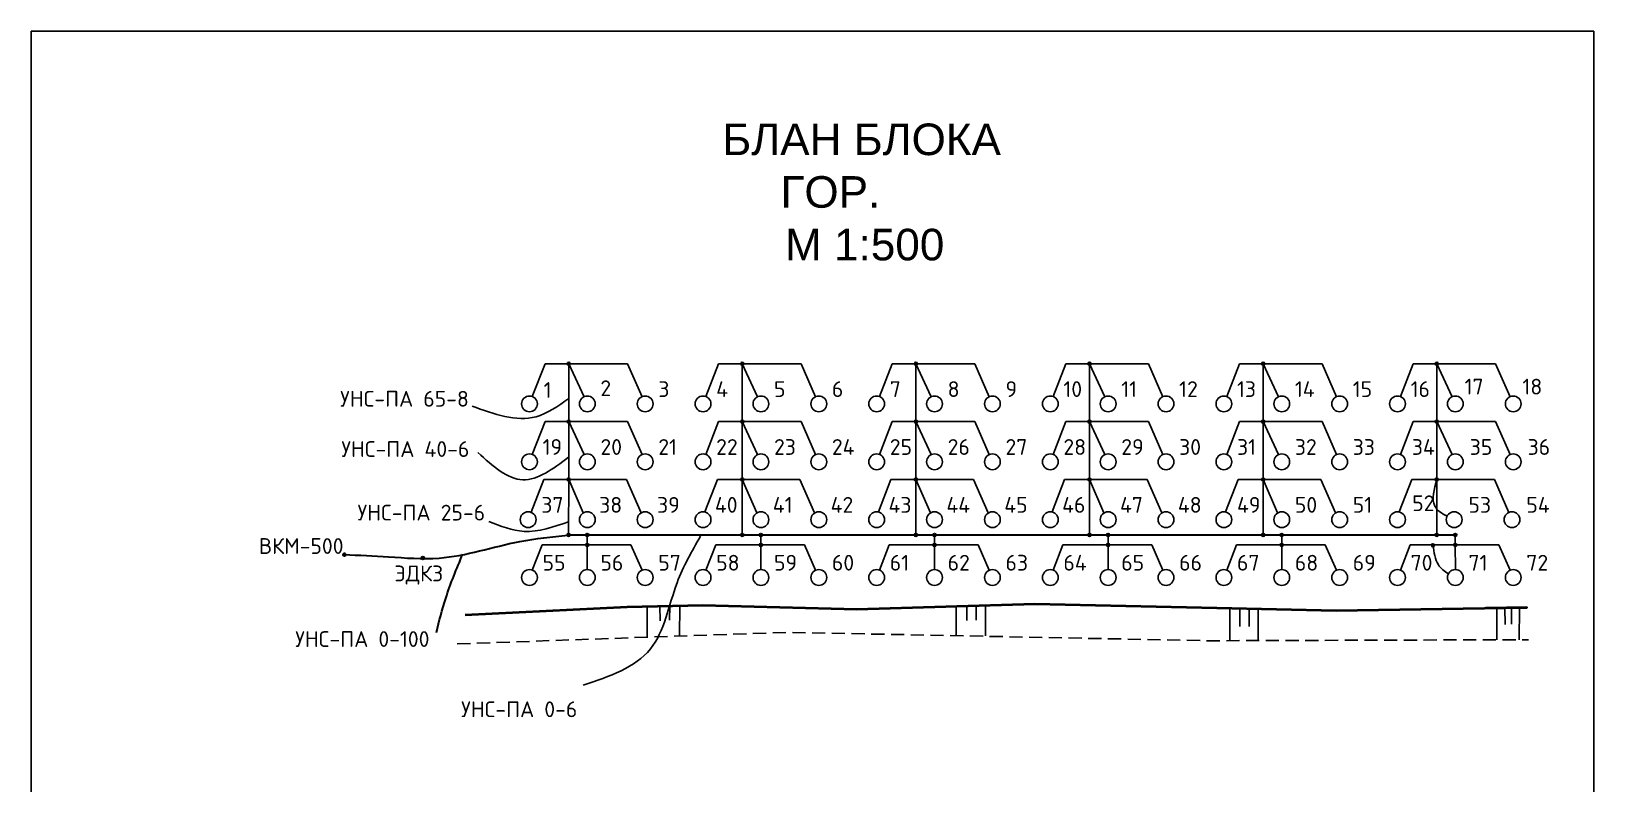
# Model space of a CAD drawing. Header units: metres. Extents: x -151 to 671, y 3490 to 3917.
# Drawn here: x 373.8 to 670.8, y 3774.3 to 3917.3 of the extents above; entities that cross this region are included whole.
import ezdxf

# ---------------------------------------------------------------- set-up
doc = ezdxf.new("R2010")
doc.units = ezdxf.units.M
doc.header["$LTSCALE"] = 5
doc.linetypes.add('DASHED', pattern=[0.75, 0.5, -0.25])
doc.styles.add('СПДС', font='isocpeur.ttf')

msp = doc.modelspace()

# ---------------------------------------------------------------- hatches: boundary and pattern name
h = msp.add_hatch(color=256)
h.dxf.hatch_style = 1
h.paths.add_polyline_path([(476.26433, 3854.13376, 1), (475.66976, 3854.13376, 1)])
h = msp.add_hatch(color=256)
h.dxf.hatch_style = 1
h.paths.add_polyline_path([(509.24562, 3854.10635, 1), (508.65106, 3854.10635, 1)])
h = msp.add_hatch(color=256)
h.dxf.hatch_style = 1
h.paths.add_polyline_path([(509.26433, 3854.13376, 1), (508.66976, 3854.13376, 1)])
h = msp.add_hatch(color=256)
h.dxf.hatch_style = 1
h.paths.add_polyline_path([(542.24562, 3854.10635, 1), (541.65106, 3854.10635, 1)])
h = msp.add_hatch(color=256)
h.dxf.hatch_style = 1
h.paths.add_polyline_path([(542.26433, 3854.13376, 1), (541.66976, 3854.13376, 1)])
h = msp.add_hatch(color=256)
h.dxf.hatch_style = 1
h.paths.add_polyline_path([(575.24562, 3854.10635, 1), (574.65106, 3854.10635, 1)])
h = msp.add_hatch(color=256)
h.dxf.hatch_style = 1
h.paths.add_polyline_path([(575.26433, 3854.13376, 1), (574.66976, 3854.13376, 1)])
h = msp.add_hatch(color=256)
h.dxf.hatch_style = 1
h.paths.add_polyline_path([(608.24562, 3854.10635, 1), (607.65106, 3854.10635, 1)])
h = msp.add_hatch(color=256)
h.dxf.hatch_style = 1
h.paths.add_polyline_path([(608.26433, 3854.13376, 1), (607.66976, 3854.13376, 1)])
h = msp.add_hatch(color=256)
h.dxf.hatch_style = 1
h.paths.add_polyline_path([(641.24562, 3854.10635, 1), (640.65106, 3854.10635, 1)])
h = msp.add_hatch(color=256)
h.dxf.hatch_style = 1
h.paths.add_polyline_path([(641.26433, 3854.13376, 1), (640.66976, 3854.13376, 1)])
h = msp.add_hatch(color=256)
h.dxf.hatch_style = 1
h.paths.add_polyline_path([(476.26222, 3843.13376, 1), (475.66766, 3843.13376, 1)])
h = msp.add_hatch(color=256)
h.dxf.hatch_style = 1
h.paths.add_polyline_path([(509.24562, 3843.10635, 1), (508.65106, 3843.10635, 1)])
h = msp.add_hatch(color=256)
h.dxf.hatch_style = 1
h.paths.add_polyline_path([(509.26222, 3843.13376, 1), (508.66766, 3843.13376, 1)])
h = msp.add_hatch(color=256)
h.dxf.hatch_style = 1
h.paths.add_polyline_path([(542.24352, 3843.10635, 1), (541.64896, 3843.10635, 1)])
h = msp.add_hatch(color=256)
h.dxf.hatch_style = 1
h.paths.add_polyline_path([(542.26222, 3843.13376, 1), (541.66766, 3843.13376, 1)])
h = msp.add_hatch(color=256)
h.dxf.hatch_style = 1
h.paths.add_polyline_path([(575.24562, 3843.10635, 1), (574.65106, 3843.10635, 1)])
h = msp.add_hatch(color=256)
h.dxf.hatch_style = 1
h.paths.add_polyline_path([(575.26222, 3843.13376, 1), (574.66766, 3843.13376, 1)])
h = msp.add_hatch(color=256)
h.dxf.hatch_style = 1
h.paths.add_polyline_path([(608.24352, 3843.11088, 1), (607.64896, 3843.11088, 1)])
h = msp.add_hatch(color=256)
h.dxf.hatch_style = 1
h.paths.add_polyline_path([(608.26222, 3843.13376, 1), (607.66766, 3843.13376, 1)])
h = msp.add_hatch(color=256)
h.dxf.hatch_style = 1
h.paths.add_polyline_path([(641.24352, 3843.10635, 1), (640.64896, 3843.10635, 1)])
h = msp.add_hatch(color=256)
h.dxf.hatch_style = 1
h.paths.add_polyline_path([(641.26222, 3843.13376, 1), (640.66766, 3843.13376, 1)])
h = msp.add_hatch(color=256)
h.dxf.hatch_style = 1
h.paths.add_polyline_path([(476.26011, 3832.13376, 1), (475.66555, 3832.13376, 1)])
h = msp.add_hatch(color=256)
h.dxf.hatch_style = 1
h.paths.add_polyline_path([(509.24352, 3832.10635, 1), (508.64896, 3832.10635, 1)])
h = msp.add_hatch(color=256)
h.dxf.hatch_style = 1
h.paths.add_polyline_path([(509.26011, 3832.13376, 1), (508.66555, 3832.13376, 1)])
h = msp.add_hatch(color=256)
h.dxf.hatch_style = 1
h.paths.add_polyline_path([(542.24141, 3832.10635, 1), (541.64685, 3832.10635, 1)])
h = msp.add_hatch(color=256)
h.dxf.hatch_style = 1
h.paths.add_polyline_path([(542.26011, 3832.13376, 1), (541.66555, 3832.13376, 1)])
h = msp.add_hatch(color=256)
h.dxf.hatch_style = 1
h.paths.add_polyline_path([(575.24352, 3832.10635, 1), (574.64896, 3832.10635, 1)])
h = msp.add_hatch(color=256)
h.dxf.hatch_style = 1
h.paths.add_polyline_path([(575.26011, 3832.13376, 1), (574.66555, 3832.13376, 1)])
h = msp.add_hatch(color=256)
h.dxf.hatch_style = 1
h.paths.add_polyline_path([(608.24141, 3832.10635, 1), (607.64685, 3832.10635, 1)])
h = msp.add_hatch(color=256)
h.dxf.hatch_style = 1
h.paths.add_polyline_path([(608.26011, 3832.13376, 1), (607.66555, 3832.13376, 1)])
h = msp.add_hatch(color=256)
h.dxf.hatch_style = 1
h.paths.add_polyline_path([(641.24141, 3832.10635, 1), (640.64685, 3832.10635, 1)])
h = msp.add_hatch(color=256)
h.dxf.hatch_style = 1
h.paths.add_polyline_path([(641.26011, 3832.13376, 1), (640.66555, 3832.13376, 1)])
h = msp.add_hatch(color=256)
h.dxf.hatch_style = 1
h.paths.add_polyline_path([(476.2581, 3821.60068, 1), (475.66354, 3821.60068, 1)])
h = msp.add_hatch(color=256)
h.dxf.hatch_style = 1
h.paths.add_polyline_path([(476.2581, 3821.60068, 1), (475.66354, 3821.60068, 1)])
h = msp.add_hatch(color=256)
h.dxf.hatch_style = 1
h.paths.add_polyline_path([(479.79115, 3821.60068, 1), (479.19659, 3821.60068, 1)])
h = msp.add_hatch(color=256)
h.dxf.hatch_style = 1
h.paths.add_polyline_path([(479.79439, 3819.6969, 1), (479.19983, 3819.6969, 1)])
h = msp.add_hatch(color=256)
h.dxf.hatch_style = 1
h.paths.add_polyline_path([(509.2415, 3821.57327, 1), (508.64694, 3821.57327, 1)])
h = msp.add_hatch(color=256)
h.dxf.hatch_style = 1
h.paths.add_polyline_path([(509.2581, 3821.60068, 1), (508.66354, 3821.60068, 1)])
h = msp.add_hatch(color=256)
h.dxf.hatch_style = 1
h.paths.add_polyline_path([(512.79115, 3821.60068, 1), (512.19659, 3821.60068, 1)])
h = msp.add_hatch(color=256)
h.dxf.hatch_style = 1
h.paths.add_polyline_path([(512.79439, 3819.6969, 1), (512.19983, 3819.6969, 1)])
h = msp.add_hatch(color=256)
h.dxf.hatch_style = 1
h.paths.add_polyline_path([(542.2394, 3821.57327, 1), (541.64483, 3821.57327, 1)])
h = msp.add_hatch(color=256)
h.dxf.hatch_style = 1
h.paths.add_polyline_path([(542.2581, 3821.60068, 1), (541.66354, 3821.60068, 1)])
h = msp.add_hatch(color=256)
h.dxf.hatch_style = 1
h.paths.add_polyline_path([(545.79115, 3821.60068, 1), (545.19659, 3821.60068, 1)])
h = msp.add_hatch(color=256)
h.dxf.hatch_style = 1
h.paths.add_polyline_path([(545.79439, 3819.6969, 1), (545.19983, 3819.6969, 1)])
h = msp.add_hatch(color=256)
h.dxf.hatch_style = 1
h.paths.add_polyline_path([(575.2394, 3821.57327, 1), (574.64483, 3821.57327, 1)])
h = msp.add_hatch(color=256)
h.dxf.hatch_style = 1
h.paths.add_polyline_path([(575.2581, 3821.60068, 1), (574.66354, 3821.60068, 1)])
h = msp.add_hatch(color=256)
h.dxf.hatch_style = 1
h.paths.add_polyline_path([(578.79115, 3821.60068, 1), (578.19659, 3821.60068, 1)])
h = msp.add_hatch(color=256)
h.dxf.hatch_style = 1
h.paths.add_polyline_path([(578.79439, 3819.6969, 1), (578.19983, 3819.6969, 1)])
h = msp.add_hatch(color=256)
h.dxf.hatch_style = 1
h.paths.add_polyline_path([(608.2394, 3821.57327, 1), (607.64483, 3821.57327, 1)])
h = msp.add_hatch(color=256)
h.dxf.hatch_style = 1
h.paths.add_polyline_path([(608.2581, 3821.60068, 1), (607.66354, 3821.60068, 1)])
h = msp.add_hatch(color=256)
h.dxf.hatch_style = 1
h.paths.add_polyline_path([(611.79115, 3821.60068, 1), (611.19659, 3821.60068, 1)])
h = msp.add_hatch(color=256)
h.dxf.hatch_style = 1
h.paths.add_polyline_path([(611.79439, 3819.6969, 1), (611.19983, 3819.6969, 1)])
h = msp.add_hatch(color=256)
h.dxf.hatch_style = 1
h.paths.add_polyline_path([(640.533, 3819.62554, 1), (639.93844, 3819.62554, 1)])
h = msp.add_hatch(color=256)
h.dxf.hatch_style = 1
h.paths.add_polyline_path([(641.2394, 3821.57327, 1), (640.64483, 3821.57327, 1)])
h = msp.add_hatch(color=256)
h.dxf.hatch_style = 1
h.paths.add_polyline_path([(641.2581, 3821.60068, 1), (640.66354, 3821.60068, 1)])
h = msp.add_hatch(color=256)
h.dxf.hatch_style = 1
h.paths.add_polyline_path([(644.79115, 3821.60068, 1), (644.19659, 3821.60068, 1)])
h = msp.add_hatch(color=256)
h.dxf.hatch_style = 1
h.paths.add_polyline_path([(644.79439, 3819.6969, 1), (644.19983, 3819.6969, 1)])
h = msp.add_hatch(color=256)
h.dxf.hatch_style = 1
h.paths.add_polyline_path([(433.6194, 3817.84289, 1), (433.02483, 3817.84289, 1)])
h = msp.add_hatch(color=256)
h.dxf.hatch_style = 1
h.paths.add_polyline_path([(433.6194, 3817.84289, 1), (433.02483, 3817.84289, 1)])
h = msp.add_hatch(color=256)
h.dxf.hatch_style = 1
h.paths.add_polyline_path([(448.543, 3817.21475, 1), (447.94844, 3817.21475, 1)])

# ---------------------------------------------------------------- linework, layer by layer
at = {"color": 3}
for p, q in [((471.46704, 3854.13376), (469.05002, 3847.90149)), ((475.96704, 3854.13376), (471.46704, 3854.13376)), ((475.96704, 3854.13376), (475.96494, 3843.13376)), ((487.16478, 3854.13376), (475.96704, 3854.13376)), ((475.96704, 3854.13376), (478.87631, 3847.86365)), ((487.16478, 3854.13376), (489.90576, 3847.87693)), ((504.46704, 3854.13376), (502.05002, 3847.90149)), ((508.96704, 3854.13376), (504.46704, 3854.13376)), ((508.96704, 3854.13376), (508.96494, 3843.13376)), ((520.16478, 3854.13376), (508.96704, 3854.13376)), ((508.96704, 3854.13376), (511.87631, 3847.86365)), ((520.16478, 3854.13376), (522.90576, 3847.87693)), ((537.46704, 3854.13376), (535.05002, 3847.90149)), ((541.96704, 3854.13376), (537.46704, 3854.13376)), ((541.96704, 3854.13376), (541.96494, 3843.13376)), ((553.16478, 3854.13376), (541.96704, 3854.13376)), ((541.96704, 3854.13376), (544.87631, 3847.86365)), ((553.16478, 3854.13376), (555.90576, 3847.87693)), ((570.46704, 3854.13376), (568.05002, 3847.90149)), ((574.96704, 3854.13376), (570.46704, 3854.13376)), ((574.96704, 3854.13376), (574.96494, 3843.13376)), ((586.16478, 3854.13376), (574.96704, 3854.13376)), ((574.96704, 3854.13376), (577.87631, 3847.86365)), ((586.16478, 3854.13376), (588.90576, 3847.87693)), ((603.46704, 3854.13376), (601.05002, 3847.90149)), ((607.96704, 3854.13376), (603.46704, 3854.13376)), ((607.96704, 3854.13376), (607.96494, 3843.13376)), ((619.16478, 3854.13376), (607.96704, 3854.13376)), ((607.96704, 3854.13376), (610.87631, 3847.86365)), ((619.16478, 3854.13376), (621.90576, 3847.87693)), ((636.46704, 3854.13376), (634.05002, 3847.90149)), ((640.96704, 3854.13376), (636.46704, 3854.13376)), ((640.96704, 3854.13376), (640.96494, 3843.13376)), ((652.16478, 3854.13376), (640.96704, 3854.13376)), ((640.96704, 3854.13376), (643.87631, 3847.86365)), ((652.16478, 3854.13376), (654.90576, 3847.87693))]:
    msp.add_line(p, q, dxfattribs=at)
at = {"color": 6}
for p, q in [((471.46704, 3843.13376), (469.05002, 3836.90149)), ((475.96704, 3843.13376), (471.46704, 3843.13376)), ((475.96494, 3843.13376), (475.96283, 3832.13376)), ((487.16478, 3843.13376), (475.96704, 3843.13376)), ((475.96704, 3843.13376), (478.87631, 3836.86365)), ((487.16478, 3843.13376), (489.90576, 3836.87693)), ((504.46704, 3843.13376), (502.05002, 3836.90149)), ((508.96704, 3843.13376), (504.46704, 3843.13376)), ((508.96704, 3843.13376), (508.96494, 3832.13376)), ((520.16478, 3843.13376), (508.96704, 3843.13376)), ((508.96704, 3843.13376), (511.87631, 3836.86365)), ((520.16478, 3843.13376), (522.90576, 3836.87693)), ((537.46704, 3843.13376), (535.05002, 3836.90149)), ((541.96704, 3843.13376), (537.46704, 3843.13376)), ((541.96494, 3843.13376), (541.96283, 3832.13376)), ((553.16478, 3843.13376), (541.96704, 3843.13376)), ((541.96704, 3843.13376), (544.87631, 3836.86365)), ((553.16478, 3843.13376), (555.90576, 3836.87693)), ((570.46704, 3843.13376), (568.05002, 3836.90149)), ((574.96704, 3843.13376), (570.46704, 3843.13376)), ((574.96704, 3843.13376), (574.96494, 3832.13376)), ((586.16478, 3843.13376), (574.96704, 3843.13376)), ((574.96704, 3843.13376), (577.87631, 3836.86365)), ((586.16478, 3843.13376), (588.90576, 3836.87693)), ((603.46704, 3843.13376), (601.05002, 3836.90149)), ((607.96704, 3843.13376), (603.46704, 3843.13376)), ((607.96494, 3843.13376), (607.96283, 3832.13376)), ((619.16478, 3843.13376), (607.96704, 3843.13376)), ((607.96704, 3843.13376), (610.87631, 3836.86365)), ((619.16478, 3843.13376), (621.90576, 3836.87693)), ((636.46704, 3843.13376), (634.05002, 3836.90149)), ((640.96704, 3843.13376), (636.46704, 3843.13376)), ((640.96494, 3843.13376), (640.96283, 3832.13376)), ((652.16478, 3843.13376), (640.96704, 3843.13376)), ((640.96704, 3843.13376), (643.87631, 3836.86365)), ((652.16478, 3843.13376), (654.90576, 3836.87693))]:
    msp.add_line(p, q, dxfattribs=at)
at = {"color": 30}
for p, q in [((471.22915, 3832.13376), (468.81213, 3825.90149)), ((475.72915, 3832.13376), (471.22915, 3832.13376)), ((486.92689, 3832.13376), (475.72915, 3832.13376)), ((475.96283, 3832.13376), (475.96082, 3821.60068)), ((475.96283, 3832.13376), (478.71727, 3825.77786)), ((486.92689, 3832.13376), (489.71255, 3825.77492)), ((504.22915, 3832.13376), (501.83727, 3825.96632)), ((508.72915, 3832.13376), (504.22915, 3832.13376)), ((519.92689, 3832.13376), (508.72915, 3832.13376)), ((508.96283, 3832.13376), (511.71727, 3825.77786)), ((508.96494, 3832.13376), (508.96292, 3821.60068)), ((519.92689, 3832.13376), (522.71255, 3825.77492)), ((537.22915, 3832.13376), (534.83727, 3825.96632)), ((541.72915, 3832.13376), (537.22915, 3832.13376)), ((552.92689, 3832.13376), (541.72915, 3832.13376)), ((541.96283, 3832.13376), (541.96082, 3821.60068)), ((541.96283, 3832.13376), (544.71727, 3825.77786)), ((552.92689, 3832.13376), (555.71255, 3825.77492)), ((570.22915, 3832.13376), (567.83727, 3825.96632)), ((574.72915, 3832.13376), (570.22915, 3832.13376)), ((585.92689, 3832.13376), (574.72915, 3832.13376)), ((574.96283, 3832.13376), (574.96082, 3821.60068)), ((574.96283, 3832.13376), (577.71727, 3825.77786)), ((585.92689, 3832.13376), (588.71255, 3825.77492)), ((603.22915, 3832.13376), (600.83727, 3825.96632)), ((607.72915, 3832.13376), (603.22915, 3832.13376)), ((618.92689, 3832.13376), (607.72915, 3832.13376)), ((607.96283, 3832.13376), (607.96082, 3821.60068)), ((607.96283, 3832.13376), (610.71727, 3825.77786)), ((618.92689, 3832.13376), (621.71255, 3825.77492)), ((636.22915, 3832.13376), (633.83727, 3825.96632)), ((640.72915, 3832.13376), (636.22915, 3832.13376)), ((651.92689, 3832.13376), (640.72915, 3832.13376)), ((640.96283, 3832.13376), (640.96082, 3821.60068)), ((651.92689, 3832.13376), (654.66786, 3825.87693)), ((470.91004, 3819.69752), (469.05002, 3814.90149)), ((475.96704, 3819.6969), (470.90979, 3819.69752)), ((487.78578, 3819.6969), (475.96704, 3819.6969)), ((479.49711, 3819.69237), (479.49387, 3821.60068)), ((479.49711, 3819.69237), (479.5051, 3815.00298)), ((487.78578, 3819.6969), (489.90418, 3814.87624)), ((503.91004, 3819.69752), (502.05002, 3814.90149)), ((508.96704, 3819.6969), (503.90979, 3819.69752)), ((520.78578, 3819.6969), (508.96704, 3819.6969)), ((512.49711, 3819.69237), (512.49387, 3821.60068)), ((512.49711, 3819.69237), (512.5051, 3815.00298)), ((520.78578, 3819.6969), (522.90418, 3814.87624)), ((536.91004, 3819.69752), (535.05002, 3814.90149)), ((541.96704, 3819.6969), (536.90979, 3819.69752)), ((553.78578, 3819.6969), (541.96704, 3819.6969)), ((545.49711, 3819.69237), (545.49387, 3821.60068)), ((545.49711, 3819.69237), (545.5051, 3815.00298)), ((553.78578, 3819.6969), (555.90418, 3814.87624)), ((569.91004, 3819.69752), (568.05002, 3814.90149)), ((574.96704, 3819.6969), (569.90979, 3819.69752)), ((586.78578, 3819.6969), (574.96704, 3819.6969)), ((578.49711, 3819.69237), (578.49387, 3821.60068)), ((578.49711, 3819.69237), (578.5051, 3815.00298)), ((586.78578, 3819.6969), (588.90418, 3814.87624)), ((602.91004, 3819.69752), (601.05002, 3814.90149)), ((607.96704, 3819.6969), (602.90979, 3819.69752)), ((619.78578, 3819.6969), (607.96704, 3819.6969)), ((611.49711, 3819.69237), (611.49387, 3821.60068)), ((611.49711, 3819.69237), (611.5051, 3815.00298)), ((619.78578, 3819.6969), (621.90418, 3814.87624)), ((635.91004, 3819.69752), (634.05002, 3814.90149)), ((640.96704, 3819.6969), (635.90979, 3819.69752)), ((652.78578, 3819.6969), (640.96704, 3819.6969)), ((644.49711, 3819.69237), (644.49387, 3821.60068)), ((644.49711, 3819.69237), (644.5051, 3815.00298)), ((652.78578, 3819.6969), (654.90418, 3814.87624))]:
    msp.add_line(p, q, dxfattribs=at)
at = {"color": 1, "lineweight": 30}
for p, q in [((475.96082, 3821.60068), (508.96082, 3821.60068)), ((508.96082, 3821.60068), (528.94883, 3821.60068)), ((528.94883, 3821.60068), (541.96082, 3821.60068)), ((541.96082, 3821.60068), (561.94883, 3821.60068)), ((561.94883, 3821.60068), (574.96082, 3821.60068)), ((574.96082, 3821.60068), (594.94883, 3821.60068)), ((594.94883, 3821.60068), (607.96082, 3821.60068)), ((607.96082, 3821.60068), (627.94883, 3821.60068)), ((627.94883, 3821.60068), (640.96082, 3821.60068)), ((640.96082, 3821.60068), (644.47213, 3821.60068))]:
    msp.add_line(p, q, dxfattribs=at)
for p, q in [((490.90087, 3807.9973), (490.89961, 3802.15547)), ((493.31759, 3808.05147), (493.34138, 3805.26093)), ((495.16663, 3808.09348), (495.15446, 3805.38522)), ((497.06133, 3808.17652), (497.01567, 3802.37084)), ((549.59914, 3808.0579), (549.59914, 3802.33405)), ((551.61981, 3808.11916), (551.61981, 3805.36139)), ((553.41598, 3808.17362), (553.43108, 3805.37263)), ((555.21895, 3808.20993), (555.21211, 3802.44618)), ((601.61535, 3807.68688), (601.61828, 3801.49777)), ((603.52671, 3807.656), (603.52671, 3804.20808)), ((605.32284, 3807.61226), (605.32284, 3804.20808)), ((606.99932, 3807.60781), (607.00675, 3801.51553)), ((652.39884, 3807.66772), (652.40083, 3801.66517)), ((653.914, 3807.70035), (653.95002, 3804.56656)), ((655.16618, 3807.70186), (655.16618, 3804.65869)), ((656.67424, 3807.75523), (656.65139, 3801.67918))]:
    msp.add_line(p, q)
at = {"flags": 128}
msp.add_lwpolyline([(373.80935, 3497.33904), (670.80935, 3497.33904), (670.80935, 3917.33904), (373.80935, 3917.33904)], close=True, dxfattribs=at)
at = {"lineweight": 40, "flags": 128}
msp.add_lwpolyline([(456.27718, 3806.40943), (487.06406, 3807.90941), (501.48131, 3808.23693), (530.76638, 3807.48693), (564.60162, 3808.51274), (599.14301, 3807.76276), (621.83936, 3807.21004), (658.07232, 3807.79138), (650.31373, 3807.65022)], dxfattribs=at)
at = {"linetype": 'DASHED', "flags": 128}
msp.add_lwpolyline([(454.77678, 3800.88345), (517.37204, 3803.08766), (597.62235, 3801.48459), (658.41195, 3801.68498)], dxfattribs=at)
for centre, radius in [((475.96704, 3854.13376), 0.29728), ((508.96704, 3854.13376), 0.29728), ((541.96704, 3854.13376), 0.29728), ((574.96704, 3854.13376), 0.29728), ((607.96704, 3854.13376), 0.29728), ((640.96704, 3854.13376), 0.29728), ((468.50765, 3846.50298), 1.5), ((479.50765, 3846.50298), 1.5), ((490.50765, 3846.50298), 1.5), ((501.50765, 3846.50298), 1.5), ((512.50765, 3846.50298), 1.5), ((523.50765, 3846.50298), 1.5), ((534.50765, 3846.50298), 1.5), ((545.50765, 3846.50298), 1.5), ((556.50765, 3846.50298), 1.5), ((567.50765, 3846.50298), 1.5), ((578.50765, 3846.50298), 1.5), ((589.50765, 3846.50298), 1.5), ((600.50765, 3846.50298), 1.5), ((611.50765, 3846.50298), 1.5), ((622.50765, 3846.50298), 1.5), ((633.50765, 3846.50298), 1.5), ((644.50765, 3846.50298), 1.5), ((655.50765, 3846.50298), 1.5), ((475.96494, 3843.13376), 0.29728), ((508.96494, 3843.13376), 0.29728), ((541.96494, 3843.13376), 0.29728), ((574.96494, 3843.13376), 0.29728), ((607.96494, 3843.13376), 0.29728), ((640.96494, 3843.13376), 0.29728), ((468.50765, 3835.50298), 1.5), ((479.50765, 3835.50298), 1.5), ((490.50765, 3835.50298), 1.5), ((501.50765, 3835.50298), 1.5), ((512.50765, 3835.50298), 1.5), ((523.50765, 3835.50298), 1.5), ((534.50765, 3835.50298), 1.5), ((545.50765, 3835.50298), 1.5), ((556.50765, 3835.50298), 1.5), ((567.50765, 3835.50298), 1.5), ((578.50765, 3835.50298), 1.5), ((589.50765, 3835.50298), 1.5), ((600.50765, 3835.50298), 1.5), ((611.50765, 3835.50298), 1.5), ((622.50765, 3835.50298), 1.5), ((633.50765, 3835.50298), 1.5), ((644.50765, 3835.50298), 1.5), ((655.50765, 3835.50298), 1.5), ((475.96283, 3832.13376), 0.29728), ((508.96283, 3832.13376), 0.29728), ((541.96283, 3832.13376), 0.29728), ((574.96283, 3832.13376), 0.29728), ((607.96283, 3832.13376), 0.29728), ((640.96283, 3832.13376), 0.29728), ((468.26976, 3824.50298), 1.5), ((479.50765, 3824.50298), 1.5), ((490.50765, 3824.50298), 1.5), ((501.50765, 3824.50298), 1.5), ((512.50765, 3824.50298), 1.5), ((523.50765, 3824.50298), 1.5), ((534.50765, 3824.50298), 1.5), ((545.50765, 3824.50298), 1.5), ((556.50765, 3824.50298), 1.5), ((567.50765, 3824.50298), 1.5), ((578.50765, 3824.50298), 1.5), ((589.50765, 3824.50298), 1.5), ((600.50765, 3824.50298), 1.5), ((611.50765, 3824.50298), 1.5), ((622.50765, 3824.50298), 1.5), ((633.50765, 3824.50298), 1.5), ((644.26976, 3824.50298), 1.5), ((655.26976, 3824.50298), 1.5), ((475.96082, 3821.60068), 0.29728), ((475.96082, 3821.60068), 0.29728), ((479.49387, 3821.60068), 0.29728), ((479.49711, 3819.6969), 0.29728), ((508.96082, 3821.60068), 0.29728), ((512.49387, 3821.60068), 0.29728), ((512.49711, 3819.6969), 0.29728), ((541.96082, 3821.60068), 0.29728), ((545.49387, 3821.60068), 0.29728), ((545.49711, 3819.6969), 0.29728), ((574.96082, 3821.60068), 0.29728), ((578.49387, 3821.60068), 0.29728), ((578.49711, 3819.6969), 0.29728), ((607.96082, 3821.60068), 0.29728), ((611.49387, 3821.60068), 0.29728), ((611.49711, 3819.6969), 0.29728), ((640.23572, 3819.62554), 0.29728), ((640.96082, 3821.60068), 0.29728), ((644.49387, 3821.60068), 0.29728), ((644.49711, 3819.6969), 0.29728), ((433.32211, 3817.84289), 0.29728), ((433.32211, 3817.84289), 0.29728), ((448.24572, 3817.21475), 0.29728), ((468.50765, 3813.50298), 1.5), ((468.50765, 3813.50298), 1.5), ((479.50765, 3813.50298), 1.5), ((490.50765, 3813.50298), 1.5), ((501.50765, 3813.50298), 1.5), ((512.50765, 3813.50298), 1.5), ((523.50765, 3813.50298), 1.5), ((534.50765, 3813.50298), 1.5), ((545.50765, 3813.50298), 1.5), ((556.50765, 3813.50298), 1.5), ((567.50765, 3813.50298), 1.5), ((578.50765, 3813.50298), 1.5), ((589.50765, 3813.50298), 1.5), ((600.50765, 3813.50298), 1.5), ((611.50765, 3813.50298), 1.5), ((622.50765, 3813.50298), 1.5), ((633.50765, 3813.50298), 1.5), ((644.50765, 3813.50298), 1.5), ((655.50765, 3813.50298), 1.5)]:
    msp.add_circle(centre, radius)
at = {"color": 3}
msp.add_spline([(457.5943, 3846.09608), (469.76321, 3844.05924), (475.99971, 3847.54656)], degree=3, dxfattribs=at)
at = {"color": 6}
msp.add_spline([(458.72135, 3837.23816), (467.23601, 3832.07606), (475.94058, 3836.35231)], degree=3, dxfattribs=at)
at = {"color": 30}
for points, knots in [([(640.96283, 3832.13376), (640.44654, 3830.26716), (639.60607, 3827.22858), (641.89051, 3825.67988), (642.91747, 3825.15208)], [0, 0, 0, 0, 5.051113092, 8.222556985, 8.222556985, 8.222556985, 8.222556985]), ([(643.1755, 3814.19247), (642.41062, 3814.68594), (640.7234, 3816.03296), (640.42922, 3818.3037), (640.25443, 3819.65295)], [1.415766483, 1.415766483, 1.415766483, 1.415766483, 4.050557692, 7.908426525, 7.908426525, 7.908426525, 7.908426525])]:
    msp.add_open_spline(points, degree=3, knots=knots, dxfattribs=at)
msp.add_spline([(460.76377, 3824.16973), (467.48014, 3822.273), (475.91516, 3824.10007)], degree=3, dxfattribs=at)
at = {"color": 1, "lineweight": 30}
for points in [[(433.28904, 3817.87225), (441.73395, 3817.43597), (451.3215, 3817.19783), (466.66713, 3820.34444), (475.81354, 3821.56248)], [(450.80927, 3803.04318), (452.59917, 3809.54403), (455.83104, 3817.93882)]]:
    msp.add_spline(points, degree=3, dxfattribs=at)
msp.add_spline([(478.73307, 3793.04707), (491.50402, 3799.9154), (496.57966, 3812.50734), (501.00037, 3821.33805)], degree=3)

# ---------------------------------------------------------------- texts
at = {"attachment_point": 1, "style": 'СПДС'}
for s, width, insert, char_height in [('\\pi0.58587;{\\f@Arial Unicode MS|b0|i0|c204|p34;БЛАН БЛОКА\\P\\pi0;     ГОР.          \\P\\pi12.506;М 1:500}', 54.2836024, (504.58327, 3899.79504), 6), ('1', 2.6553133, (471.19711, 3850.64863), 3), ('2', 2.6553133, (481.9843, 3850.98012), 3), ('3', 2.6553133, (492.99705, 3850.81261), 3), ('4', 2.6553133, (503.99705, 3850.81261), 3), ('5', 2.6553133, (514.99705, 3850.81261), 3), ('6', 2.6553133, (525.99705, 3850.81261), 3), ('7', 2.6553133, (536.99705, 3850.81261), 3), ('8', 2.6553133, (547.99705, 3850.81261), 3), ('9', 2.6553133, (558.99705, 3850.81261), 3), ('10', 2.6553133, (569.99705, 3850.81261), 3), ('11', 2.6553133, (580.99705, 3850.81261), 3), ('12', 2.6553133, (591.99705, 3850.81261), 3), ('13', 2.6553133, (602.99705, 3850.81261), 3), ('14', 2.6553133, (613.99705, 3850.81261), 3), ('15', 2.6553133, (624.99705, 3850.81261), 3), ('16', 2.6553133, (635.99705, 3850.81261), 3), ('17', 2.6553133, (646.25291, 3851.2857), 3), ('18', 2.6553133, (657.25291, 3851.2857), 3), ('19', 2.6553133, (470.99705, 3839.81261), 3), ('20', 2.6553133, (481.99705, 3839.81261), 3), ('21', 2.6553133, (492.99705, 3839.81261), 3), ('22', 2.6553133, (503.99705, 3839.81261), 3), ('23', 2.6553133, (514.99705, 3839.81261), 3), ('24', 2.6553133, (525.99705, 3839.81261), 3), ('25', 2.6553133, (536.99705, 3839.81261), 3), ('26', 2.6553133, (547.99705, 3839.81261), 3), ('27', 2.6553133, (558.99705, 3839.81261), 3), ('28', 2.6553133, (569.99705, 3839.81261), 3), ('29', 2.6553133, (580.99705, 3839.81261), 3), ('30', 2.6553133, (591.99705, 3839.81261), 3), ('31', 2.6553133, (602.99705, 3839.81261), 3), ('32', 2.6553133, (613.99705, 3839.81261), 3), ('33', 2.6553133, (624.99705, 3839.81261), 3), ('34', 2.6553133, (636.23495, 3839.81261), 3), ('35', 2.6553133, (647.23495, 3839.81261), 3), ('36', 2.6553133, (658.23495, 3839.81261), 3), ('37', 2.6553133, (470.75916, 3828.81261), 3), ('38', 2.6553133, (481.75916, 3828.81261), 3), ('39', 2.6553133, (492.75916, 3828.81261), 3), ('40', 2.6553133, (503.75916, 3828.81261), 3), ('41', 2.6553133, (514.75916, 3828.81261), 3), ('42', 2.6553133, (525.75916, 3828.81261), 3), ('43', 2.6553133, (536.75916, 3828.81261), 3), ('44', 2.6553133, (547.75916, 3828.81261), 3), ('45', 2.6553133, (558.75916, 3828.81261), 3), ('46', 2.6553133, (569.75916, 3828.81261), 3), ('47', 2.6553133, (580.75916, 3828.81261), 3), ('48', 2.6553133, (591.75916, 3828.81261), 3), ('49', 2.6553133, (602.99705, 3828.81261), 3), ('50', 2.6553133, (613.99705, 3828.81261), 3), ('51', 2.6553133, (624.99705, 3828.81261), 3), ('52', 2.6553133, (636.29866, 3829.12161), 3), ('53', 2.6553133, (646.99705, 3828.81261), 3), ('54', 2.6553133, (657.99705, 3828.81261), 3), ('55', 2.6553133, (470.99705, 3817.81261), 3), ('56', 2.6553133, (481.99705, 3817.81261), 3), ('57', 2.6553133, (492.99705, 3817.81261), 3), ('58', 2.6553133, (503.99705, 3817.81261), 3), ('59', 2.6553133, (514.99705, 3817.81261), 3), ('60', 2.6553133, (525.99705, 3817.81261), 3), ('61', 2.6553133, (536.99705, 3817.81261), 3), ('62', 2.6553133, (547.99705, 3817.81261), 3), ('63', 2.6553133, (558.99705, 3817.81261), 3), ('64', 2.6553133, (569.99705, 3817.81261), 3), ('65', 2.6553133, (580.99705, 3817.81261), 3), ('66', 2.6553133, (591.99705, 3817.81261), 3), ('67', 2.6553133, (602.99705, 3817.81261), 3), ('68', 2.6553133, (613.99705, 3817.81261), 3), ('69', 2.6553133, (624.99705, 3817.81261), 3), ('70', 2.6553133, (635.99705, 3817.81261), 3), ('71', 2.6553133, (646.99705, 3817.81261), 3), ('72', 2.6553133, (657.99705, 3817.81261), 3)]:
    msp.add_mtext_dynamic_manual_height_columns(s, width=width, gutter_width=10, heights=[0], dxfattribs=dict(at, insert=insert, char_height=char_height))
at = {"char_height": 3, "attachment_point": 1, "style": 'СПДС'}
for s, insert in [('УНС-ПА 65-8', (432.52536, 3848.97614)), ('УНС-ПА 40-6', (432.75585, 3839.42108)), ('УНС-ПА 25-6', (435.83235, 3827.33926)), ('ВКМ-500', (417.06646, 3820.98657)), ('ЭДКЗ', (442.84203, 3815.77805)), ('УНС-ПА 0-100', (423.99152, 3803.3044)), ('УНС-ПА 0-6', (455.52687, 3789.95595))]:
    msp.add_mtext(s, dxfattribs=dict(at, insert=insert))

doc.saveas('drawing.dxf')
